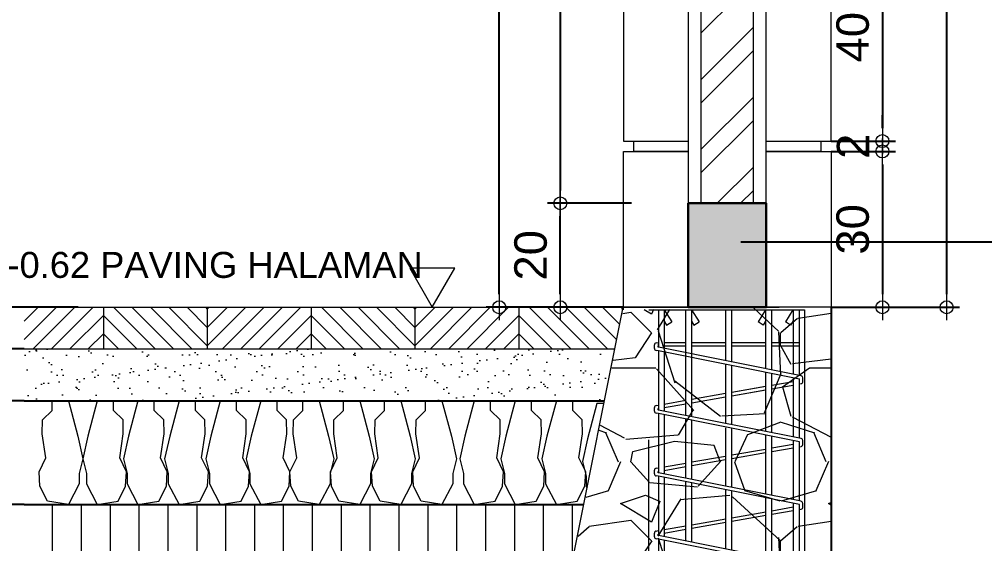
# Model space of a CAD drawing. Header units: millimetres. Extents: x -11 to 1625, y -267 to 180.
# Drawn here: x 830.99 to 838.42, y 27.94 to 31.98 of the extents above; entities that cross this region are included whole.
import ezdxf
from ezdxf import colors
from ezdxf.entities.mleader import LeaderData, LeaderLine
from ezdxf.math import Vec2, Vec3

# ---------------------------------------------------------------- set-up
doc = ezdxf.new("R2010")
doc.units = ezdxf.units.MM
doc.linetypes.add('DASHDOT', pattern=[1, 0.5, -0.25, 0, -0.25])
doc.linetypes.add('HIDDEN', pattern=[0.375, 0.25, -0.125])
for name, color, linetype, lineweight in [('ars', 11, 'Continuous', 5), ('ARSIR BETON', 47, 'Continuous', 5), ('ARSIR WARNA', 43, 'Continuous', 0), ('CONCRETE', 8, 'Continuous', 5), ('dinding', 5, 'Continuous', 15), ('KOLOM', 1, 'Continuous', 30), ('lan', 7, 'Continuous', 15), ('not', 7, 'Continuous', 20), ('PAGAR', 4, 'Continuous', 18), ('TEXT KETERANGAN', 7, 'Continuous', 9), ('u', 6, 'Continuous', 20)]:
    doc.layers.add(name, color=color, linetype=linetype, lineweight=lineweight)
doc.styles.add('ATTR', font='romans.shx', dxfattribs={"width": 0.8, "height": 1.735066})
doc.styles.add('S', font='SIMPLEX', dxfattribs={"width": 1.1})
doc.styles.get("Standard").update_dxf_attribs({"font": 'ARIALUNI.TTF'})
doc.dimstyles.new('SK-25', dxfattribs={"dimtxt": 0.25, "dimasz": 0.1, "dimexe": 0.1, "dimexo": 0, "dimgap": 0.1, "dimtad": 1, "dimdec": 0, "dimlfac": 25, "dimzin": 12, "dimdsep": 46, "dimtxsty": 'Standard', "dimblk": 'BULAT', "dimcen": 0.1, "dimclrd": 256, "dimadec": 0, "dimazin": 3, "dimtfac": 1, "dimtdec": 0, "dimtofl": 0, "dimtmove": 0, "dimatfit": 3, "dimldrblk": 'BULAT', "dimfxl": 0, "dimtolj": 1, "dimtzin": 0, "dimarcsym": 0})

# ---------------------------------------------------------------- blocks, each defined once
blk = doc.blocks.new('PEIL')
blk.add_lwpolyline([(-0.1875, 0.3248), (0.1875, 0.3248), (0, 0)], close=True)
at = {"style": 'S', "width": 1.1, "flags": 4}
blk.add_attdef('CAT', (0.2652, 0.0361), '', height=0.2, dxfattribs=at)
blk = doc.blocks.new('BULAT')
for p, q in [((0, -1), (0, 1)), ((-1, 0), (1, 0))]:
    blk.add_line(p, q)
blk.add_circle((0, 0), 0.5)
blk = doc.blocks.new('*D884')
at = {"layer": 'Defpoints', "color": 0}
for p in [(837.2398, 32.6412), (837.2398, 31.0412), (837.6346, 31.0412)]:
    blk.add_point(p, dxfattribs=at)
at = {"layer": 'u', "color": 0, "lineweight": -2}
for p, q in [((837.2398, 32.6412), (837.7346, 32.6412)), ((837.2398, 31.0412), (837.7346, 31.0412))]:
    blk.add_line(p, q, dxfattribs=at)
at = {"layer": 'u', "lineweight": -2}
blk.add_line((837.6346, 32.5412), (837.6346, 31.1412), dxfattribs=at)
at = {"layer": 'u', "lineweight": -2, "xscale": 0.1, "yscale": 0.1, "zscale": 0.1}
for p, rotation in [((837.6346, 32.6412), 90), ((837.6346, 31.0412), 270)]:
    blk.add_blockref('BULAT', p, dxfattribs=dict(at, rotation=rotation))
at = {"layer": 'u', "color": 0, "insert": (837.4069, 31.8412), "char_height": 0.25, "attachment_point": 5, "rotation": 90}
blk.add_mtext('\\A1;40', dxfattribs=at)
blk = doc.blocks.new('*D885')
at = {"layer": 'Defpoints', "color": 0}
for p in [(837.2398, 31.0412), (837.2398, 30.9612), (837.6346, 30.9612)]:
    blk.add_point(p, dxfattribs=at)
at = {"layer": 'u', "lineweight": -2}
for p, q in [((837.6346, 31.1412), (837.6346, 31.2412)), ((837.6346, 30.8612), (837.6346, 30.7612))]:
    blk.add_line(p, q, dxfattribs=at)
at = {"layer": 'u', "color": 0, "lineweight": -2}
for p, q in [((837.2398, 31.0412), (837.7346, 31.0412)), ((837.2398, 30.9612), (837.7346, 30.9612))]:
    blk.add_line(p, q, dxfattribs=at)
at = {"layer": 'u', "lineweight": -2, "xscale": 0.1, "yscale": 0.1, "zscale": 0.1}
for p, rotation in [((837.6346, 31.0412), 270), ((837.6346, 30.9612), 90)]:
    blk.add_blockref('BULAT', p, dxfattribs=dict(at, rotation=rotation))
at = {"layer": 'u', "color": 0, "insert": (837.409, 31.0012), "char_height": 0.25, "attachment_point": 5, "rotation": 90}
blk.add_mtext('\\A1;2', dxfattribs=at)
blk = doc.blocks.new('*D886')
at = {"layer": 'Defpoints', "color": 0}
for p in [(837.2398, 30.9612), (837.2398, 29.7612), (837.6346, 29.7612)]:
    blk.add_point(p, dxfattribs=at)
at = {"layer": 'u', "color": 0, "lineweight": -2}
for p, q in [((837.2398, 30.9612), (837.7346, 30.9612)), ((837.2398, 29.7612), (837.7346, 29.7612))]:
    blk.add_line(p, q, dxfattribs=at)
at = {"layer": 'u', "lineweight": -2}
blk.add_line((837.6346, 30.8612), (837.6346, 29.8612), dxfattribs=at)
at = {"layer": 'u', "lineweight": -2, "xscale": 0.1, "yscale": 0.1, "zscale": 0.1}
for p, rotation in [((837.6346, 30.9612), 90), ((837.6346, 29.7612), 270)]:
    blk.add_blockref('BULAT', p, dxfattribs=dict(at, rotation=rotation))
at = {"layer": 'u', "color": 0, "insert": (837.4069, 30.3612), "char_height": 0.25, "attachment_point": 5, "rotation": 90}
blk.add_mtext('\\A1;30', dxfattribs=at)
blk = doc.blocks.new('*D887')
at = {"layer": 'Defpoints', "color": 0}
for p in [(837.6346, 37.254), (837.6346, 29.7612), (838.1294, 29.7612)]:
    blk.add_point(p, dxfattribs=at)
at = {"layer": 'u', "color": 0, "lineweight": -2}
for p, q in [((837.6346, 37.254), (838.2294, 37.254)), ((837.6346, 29.7612), (838.2294, 29.7612))]:
    blk.add_line(p, q, dxfattribs=at)
at = {"layer": 'u', "lineweight": -2}
blk.add_line((838.1294, 37.154), (838.1294, 29.8612), dxfattribs=at)
at = {"layer": 'u', "lineweight": -2, "xscale": 0.1, "yscale": 0.1, "zscale": 0.1}
for p, rotation in [((838.1294, 37.254), 90), ((838.1294, 29.7612), 270)]:
    blk.add_blockref('BULAT', p, dxfattribs=dict(at, rotation=rotation))
at = {"layer": 'u', "color": 0, "insert": (837.9017, 33.5076), "char_height": 0.25, "attachment_point": 5, "rotation": 90}
blk.add_mtext('\\A1;187', dxfattribs=at)
blk = doc.blocks.new('*D872')
at = {"layer": 'Defpoints', "color": 0}
for p in [(835.1542, 30.5618), (835.7029, 30.5618), (835.5281, 29.7612)]:
    blk.add_point(p, dxfattribs=at)
at = {"layer": 'u', "color": 0, "lineweight": -2}
for p, q in [((835.7029, 30.5618), (835.0542, 30.5618)), ((835.5281, 29.7612), (835.0542, 29.7612))]:
    blk.add_line(p, q, dxfattribs=at)
at = {"layer": 'u', "lineweight": -2}
blk.add_line((835.1542, 29.8612), (835.1542, 30.4618), dxfattribs=at)
at = {"layer": 'u', "lineweight": -2, "xscale": 0.1, "yscale": 0.1, "zscale": 0.1}
for p, rotation in [((835.1542, 30.5618), 90), ((835.1542, 29.7612), 270)]:
    blk.add_blockref('BULAT', p, dxfattribs=dict(at, rotation=rotation))
at = {"layer": 'u', "color": 0, "insert": (834.9264, 30.1615), "char_height": 0.25, "attachment_point": 5, "rotation": 90}
blk.add_mtext('\\A1;20', dxfattribs=at)
blk = doc.blocks.new('*D874')
at = {"layer": 'Defpoints', "color": 0}
for p in [(835.6398, 35.1612), (835.1542, 30.5618), (835.6482, 30.5618)]:
    blk.add_point(p, dxfattribs=at)
at = {"layer": 'u', "color": 0, "lineweight": -2}
for p, q in [((835.6398, 35.1612), (835.0542, 35.1612)), ((835.6482, 30.5618), (835.0542, 30.5618))]:
    blk.add_line(p, q, dxfattribs=at)
at = {"layer": 'u', "lineweight": -2}
blk.add_line((835.1542, 35.0612), (835.1542, 30.6618), dxfattribs=at)
at = {"layer": 'u', "lineweight": -2, "xscale": 0.1, "yscale": 0.1, "zscale": 0.1}
for p, rotation in [((835.1542, 35.1612), 90), ((835.1542, 30.5618), 270)]:
    blk.add_blockref('BULAT', p, dxfattribs=dict(at, rotation=rotation))
at = {"layer": 'u', "color": 0, "insert": (834.9264, 32.8615), "char_height": 0.25, "attachment_point": 5, "rotation": 90}
blk.add_mtext('\\A1;115', dxfattribs=at)
blk = doc.blocks.new('*D888')
at = {"layer": 'Defpoints', "color": 0}
for p in [(831.4401, 29.7612), (829.7289, 23.7567), (831.4401, 23.7567)]:
    blk.add_point(p, dxfattribs=at)
at = {"layer": 'u', "color": 0, "lineweight": -2}
for p, q in [((831.4401, 29.7612), (829.6289, 29.7612)), ((831.4401, 23.7567), (829.6289, 23.7567))]:
    blk.add_line(p, q, dxfattribs=at)
at = {"layer": 'u', "lineweight": -2}
blk.add_line((829.7289, 29.6612), (829.7289, 23.8567), dxfattribs=at)
at = {"layer": 'u', "lineweight": -2, "xscale": 0.1, "yscale": 0.1, "zscale": 0.1}
for p, rotation in [((829.7289, 29.7612), 90), ((829.7289, 23.7567), 270)]:
    blk.add_blockref('BULAT', p, dxfattribs=dict(at, rotation=rotation))
at = {"layer": 'u', "color": 0, "insert": (829.5011, 26.7589), "char_height": 0.25, "attachment_point": 5, "rotation": 90}
blk.add_mtext('\\A1;150', dxfattribs=at)
blk = doc.blocks.new('*D890')
at = {"layer": 'Defpoints', "color": 0}
for p in [(834.6834, 35.7612), (835.6348, 35.7612), (835.6348, 29.7612)]:
    blk.add_point(p, dxfattribs=at)
at = {"layer": 'u', "color": 0, "lineweight": -2}
for p, q in [((835.6348, 35.7612), (834.5834, 35.7612)), ((835.6348, 29.7612), (834.5834, 29.7612))]:
    blk.add_line(p, q, dxfattribs=at)
at = {"layer": 'u', "lineweight": -2}
blk.add_line((834.6834, 29.8612), (834.6834, 35.6612), dxfattribs=at)
at = {"layer": 'u', "lineweight": -2, "xscale": 0.1, "yscale": 0.1, "zscale": 0.1}
for p, rotation in [((834.6834, 35.7612), 90), ((834.6834, 29.7612), 270)]:
    blk.add_blockref('BULAT', p, dxfattribs=dict(at, rotation=rotation))
at = {"layer": 'u', "color": 0, "insert": (834.4556, 32.7612), "char_height": 0.25, "attachment_point": 5, "rotation": 90}
blk.add_mtext('\\A1;150', dxfattribs=at)
blk = doc.blocks.new('*D1220')
at = {"layer": 'Defpoints', "color": 0}
for p in [(831.0247, 29.0412), (830.4278, 28.2412), (831.0247, 28.2412)]:
    blk.add_point(p, dxfattribs=at)
at = {"layer": 'u', "color": 0, "lineweight": -2}
for p, q in [((831.0247, 29.0412), (830.3278, 29.0412)), ((831.0247, 28.2412), (830.3278, 28.2412))]:
    blk.add_line(p, q, dxfattribs=at)
at = {"layer": 'u', "lineweight": -2}
blk.add_line((830.4278, 28.9412), (830.4278, 28.3412), dxfattribs=at)
at = {"layer": 'u', "lineweight": -2, "xscale": 0.1, "yscale": 0.1, "zscale": 0.1}
for p, rotation in [((830.4278, 29.0412), 90), ((830.4278, 28.2412), 270)]:
    blk.add_blockref('BULAT', p, dxfattribs=dict(at, rotation=rotation))
at = {"layer": 'u', "color": 0, "insert": (830.2001, 28.6412), "char_height": 0.25, "attachment_point": 5, "rotation": 90}
blk.add_mtext('\\A1;20', dxfattribs=at)
blk = doc.blocks.new('*D1221')
at = {"layer": 'Defpoints', "color": 0}
for p in [(830.4278, 29.4412), (831.0247, 29.4412), (831.0247, 29.0412)]:
    blk.add_point(p, dxfattribs=at)
at = {"layer": 'u', "lineweight": -2}
for p, q in [((830.4278, 29.5412), (830.4278, 29.6412)), ((830.4278, 28.9412), (830.4278, 28.8412))]:
    blk.add_line(p, q, dxfattribs=at)
at = {"layer": 'u', "color": 0, "lineweight": -2}
for p, q in [((831.0247, 29.4412), (830.3278, 29.4412)), ((831.0247, 29.0412), (830.3278, 29.0412))]:
    blk.add_line(p, q, dxfattribs=at)
at = {"layer": 'u', "lineweight": -2, "xscale": 0.1, "yscale": 0.1, "zscale": 0.1}
for p, rotation in [((830.4278, 29.4412), 270), ((830.4278, 29.0412), 90)]:
    blk.add_blockref('BULAT', p, dxfattribs=dict(at, rotation=rotation))
at = {"layer": 'u', "color": 0, "insert": (830.2001, 29.2412), "char_height": 0.25, "attachment_point": 5, "rotation": 90}
blk.add_mtext('\\A1;10', dxfattribs=at)
blk = doc.blocks.new('*D1222')
at = {"layer": 'Defpoints', "color": 0}
for p in [(831.0247, 29.7612), (830.4278, 29.4412), (831.0247, 29.4412)]:
    blk.add_point(p, dxfattribs=at)
at = {"layer": 'u', "lineweight": -2}
for p, q in [((830.4278, 29.8612), (830.4278, 29.9612)), ((830.4278, 29.3412), (830.4278, 29.2412))]:
    blk.add_line(p, q, dxfattribs=at)
at = {"layer": 'u', "color": 0, "lineweight": -2}
for p, q in [((831.0247, 29.7612), (830.3278, 29.7612)), ((831.0247, 29.4412), (830.3278, 29.4412))]:
    blk.add_line(p, q, dxfattribs=at)
at = {"layer": 'u', "lineweight": -2, "xscale": 0.1, "yscale": 0.1, "zscale": 0.1}
for p, rotation in [((830.4278, 29.7612), 270), ((830.4278, 29.4412), 90)]:
    blk.add_blockref('BULAT', p, dxfattribs=dict(at, rotation=rotation))
at = {"layer": 'u', "color": 0, "insert": (830.2001, 29.6012), "char_height": 0.25, "attachment_point": 5, "rotation": 90}
blk.add_mtext('\\A1;8', dxfattribs=at)
blk = doc.blocks.new('STRAUS2')
at = {"layer": 'ars'}
for p, q in [((-0.1315, 0), (-0.1315, -0.0719)), ((-0.1201, 0), (-0.1058, -0.0229)), ((-0.1201, 0), (-0.1201, -0.0742)), ((-0.0789, 0), (-0.0789, -0.1579)), ((-0.0675, 0), (-0.0532, -0.0229)), ((-0.0675, 0), (-0.0675, -0.1602)), ((-0.002, 0), (-0.002, -0.0978)), ((0.0095, 0), (0.0095, -0.1003)), ((0.075, 0), (0.0607, -0.0229)), ((0.075, 0), (0.075, -0.1132)), ((0.0864, 0), (0.0864, -0.1154)), ((0.1276, 0), (0.1133, -0.0229)), ((0.1281, 0), (0.1281, -0.1238)), ((0.1396, 0), (0.1396, -0.126)), ((-0.1201, -0.0216), (-0.1155, -0.029)), ((-0.1155, -0.029), (-0.1058, -0.0229)), ((-0.0675, -0.0216), (-0.0629, -0.029)), ((-0.0629, -0.029), (-0.0532, -0.0229)), ((0.0704, -0.029), (0.0607, -0.0229)), ((0.075, -0.0216), (0.0704, -0.029)), ((0.123, -0.029), (0.1133, -0.0229)), ((0.1281, -0.0207), (0.123, -0.029)), ((-0.1389, -0.0741), (-0.1389, -0.0671)), ((-0.1389, -0.0741), (-0.1389, -0.0671)), ((-0.1356, -0.0632), (-0.1315, -0.0625)), ((-0.1356, -0.0632), (-0.1315, -0.0625)), ((-0.1315, -0.0651), (-0.1321, -0.0652)), ((-0.1321, -0.0652), (-0.1321, -0.0678)), ((-0.1321, -0.0718), (-0.1321, -0.0693)), ((-0.1321, -0.0694), (-0.1315, -0.0693)), ((-0.1321, -0.0718), (-0.1321, -0.0693)), ((-0.1321, -0.0718), (-0.1321, -0.0693)), ((-0.1321, -0.0694), (-0.1315, -0.0693)), ((-0.1321, -0.0718), (-0.1321, -0.0693)), ((-0.1315, -0.0719), (-0.1321, -0.0718)), ((-0.1315, -0.0719), (-0.1321, -0.0718)), ((-0.1315, -0.0719), (-0.1321, -0.0718)), ((-0.1315, -0.0719), (-0.1321, -0.0718)), ((0.1438, -0.1269), (-0.1315, -0.0719)), ((0.1438, -0.1269), (-0.1315, -0.0719)), ((-0.1201, -0.0625), (-0.0789, -0.0625)), ((-0.1201, -0.0692), (-0.0789, -0.0692)), ((-0.0675, -0.0625), (-0.002, -0.0625)), ((-0.0675, -0.0692), (-0.002, -0.0692)), ((0.0095, -0.0625), (0.075, -0.0625)), ((0.0095, -0.0692), (0.075, -0.0692)), ((0.0864, -0.0625), (0.1396, -0.0625)), ((0.0864, -0.0692), (0.1407, -0.0692)), ((-0.1315, -0.0788), (-0.1356, -0.0781)), ((-0.1315, -0.0788), (-0.1356, -0.0781)), ((0.1401, -0.133), (-0.1315, -0.0788)), ((0.1401, -0.133), (-0.1315, -0.0788)), ((-0.1315, -0.0788), (-0.1315, -0.1927)), ((-0.1315, -0.0788), (-0.1315, -0.1927)), ((-0.1201, -0.0811), (-0.1201, -0.195)), ((-0.1201, -0.0811), (-0.1201, -0.195)), ((-0.0789, -0.0893), (-0.0789, -0.2032)), ((-0.0789, -0.0893), (-0.0789, -0.2032)), ((-0.0675, -0.0916), (-0.0675, -0.2055)), ((-0.0675, -0.0916), (-0.0675, -0.2055)), ((-0.002, -0.1046), (-0.002, -0.2186)), ((0.0095, -0.1069), (0.0095, -0.2211)), ((0.075, -0.12), (0.075, -0.2339)), ((0.0864, -0.1223), (0.0864, -0.2362)), ((0.01, -0.1584), (0.0756, -0.1469)), ((0.01, -0.1584), (0.075, -0.147)), ((0.087, -0.1449), (0.1281, -0.1377)), ((0.087, -0.1449), (0.1281, -0.1377)), ((0.087, -0.1517), (0.1281, -0.1445)), ((0.087, -0.1517), (0.1281, -0.1445)), ((0.1281, -0.1306), (0.1281, -0.2445)), ((0.1396, -0.1329), (0.1396, -0.2468)), ((0.1396, -0.1357), (0.1401, -0.1356)), ((0.1396, -0.1357), (0.1401, -0.1356)), ((0.1396, -0.1425), (0.1437, -0.1418)), ((0.1396, -0.1425), (0.1437, -0.1418)), ((0.1401, -0.1356), (0.1401, -0.133)), ((0.1401, -0.1356), (0.1401, -0.133)), ((0.147, -0.1379), (0.147, -0.1308)), ((0.147, -0.1379), (0.147, -0.1308)), ((-0.0669, -0.1719), (-0.002, -0.1605)), ((-0.0669, -0.1719), (-0.002, -0.1605)), ((0.01, -0.1653), (0.0756, -0.1537)), ((0.01, -0.1653), (0.075, -0.1538)), ((-0.1356, -0.184), (-0.1315, -0.1833)), ((-0.1356, -0.184), (-0.1315, -0.1833)), ((-0.1201, -0.1813), (-0.0784, -0.1739)), ((-0.1201, -0.1813), (-0.0784, -0.1739)), ((-0.1201, -0.1881), (-0.0784, -0.1808)), ((-0.1201, -0.1881), (-0.0784, -0.1808)), ((-0.0669, -0.1788), (-0.002, -0.1674)), ((-0.0669, -0.1788), (-0.002, -0.1674)), ((-0.1389, -0.1949), (-0.1389, -0.1879)), ((-0.1389, -0.1949), (-0.1389, -0.1879)), ((-0.1315, -0.1996), (-0.1356, -0.1988)), ((-0.1315, -0.1996), (-0.1356, -0.1988)), ((-0.1321, -0.1926), (-0.1321, -0.19)), ((-0.1321, -0.1926), (-0.1321, -0.19)), ((-0.1321, -0.1926), (-0.1321, -0.1901)), ((-0.1321, -0.1902), (-0.1315, -0.1901)), ((-0.1321, -0.1902), (-0.1315, -0.1901)), ((-0.1321, -0.1926), (-0.1321, -0.1901)), ((-0.1315, -0.1927), (-0.1321, -0.1926)), ((-0.1315, -0.1927), (-0.1321, -0.1926)), ((-0.1315, -0.1927), (-0.1321, -0.1926)), ((-0.1315, -0.1927), (-0.1321, -0.1926)), ((0.1438, -0.2477), (-0.1315, -0.1927)), ((0.1401, -0.2538), (-0.1315, -0.1996)), ((-0.1315, -0.1996), (-0.1315, -0.3135)), ((-0.1201, -0.2018), (-0.1201, -0.3158)), ((-0.0789, -0.2101), (-0.0789, -0.324)), ((-0.0675, -0.2123), (-0.0675, -0.3263)), ((-0.002, -0.2268), (-0.002, -0.3394)), ((0.0095, -0.2274), (0.0095, -0.3416)), ((0.075, -0.2408), (0.075, -0.3547)), ((0.0864, -0.2431), (0.0864, -0.357)), ((0.087, -0.2657), (0.1281, -0.2584)), ((0.1281, -0.2514), (0.1281, -0.3653)), ((0.1396, -0.2537), (0.1396, -0.3676)), ((0.1396, -0.2565), (0.1401, -0.2564)), ((0.1401, -0.2564), (0.1401, -0.2538)), ((0.147, -0.2586), (0.147, -0.2516)), ((0.01, -0.2792), (0.075, -0.2678)), ((0.01, -0.286), (0.075, -0.2746)), ((0.087, -0.2725), (0.1281, -0.2653)), ((0.1396, -0.2633), (0.1437, -0.2626)), ((-0.1201, -0.302), (-0.0784, -0.2947)), ((-0.0669, -0.2927), (-0.002, -0.2813)), ((-0.0669, -0.2996), (-0.002, -0.2881)), ((-0.1389, -0.3157), (-0.1389, -0.3087)), ((-0.1356, -0.3048), (-0.1315, -0.3041)), ((-0.1321, -0.3134), (-0.1321, -0.3108)), ((-0.1321, -0.3134), (-0.1321, -0.3108)), ((-0.1321, -0.311), (-0.1315, -0.3109)), ((-0.1315, -0.3135), (-0.1321, -0.3134)), ((-0.1315, -0.3135), (-0.1321, -0.3134)), ((0.1438, -0.3684), (-0.1315, -0.3135)), ((-0.1201, -0.3089), (-0.0784, -0.3016)), ((-0.1315, -0.3203), (-0.1356, -0.3196)), ((0.1401, -0.3746), (-0.1315, -0.3203)), ((-0.1315, -0.3203), (-0.1315, -0.4343)), ((-0.1201, -0.3226), (-0.1201, -0.4366)), ((-0.0789, -0.3308), (-0.0789, -0.4448)), ((-0.0675, -0.3331), (-0.0675, -0.4471)), ((-0.002, -0.3462), (-0.002, -0.4601)), ((0.0095, -0.3485), (0.0095, -0.4624)), ((0.075, -0.3616), (0.075, -0.4755)), ((0.0864, -0.3638), (0.0864, -0.4778)), ((0.01, -0.4), (0.0756, -0.3885)), ((0.087, -0.3865), (0.1281, -0.3792)), ((0.087, -0.3933), (0.1281, -0.3861)), ((0.1281, -0.3722), (0.1281, -0.4861)), ((0.1396, -0.3745), (0.1396, -0.4884)), ((0.1396, -0.3772), (0.1401, -0.3771)), ((0.1396, -0.3841), (0.1437, -0.3834)), ((0.1401, -0.3771), (0.1401, -0.3746)), ((0.147, -0.3794), (0.147, -0.3724)), ((-0.0669, -0.4135), (-0.0014, -0.402)), ((-0.0669, -0.4203), (-0.0014, -0.4088)), ((0.01, -0.4068), (0.0756, -0.3953)), ((-0.1356, -0.4256), (-0.1315, -0.4248)), ((-0.1201, -0.4228), (-0.0784, -0.4155)), ((-0.1201, -0.4297), (-0.0784, -0.4223)), ((-0.1389, -0.4365), (-0.1389, -0.4295)), ((-0.1315, -0.4411), (-0.1356, -0.4404)), ((-0.1321, -0.4342), (-0.1321, -0.4316)), ((-0.1321, -0.4342), (-0.1321, -0.4316)), ((-0.1321, -0.4318), (-0.1315, -0.4317)), ((-0.1315, -0.4343), (-0.1321, -0.4342)), ((-0.1315, -0.4343), (-0.1321, -0.4342)), ((0.1438, -0.4892), (-0.1315, -0.4343)), ((0.1401, -0.4953), (-0.1315, -0.4411)), ((-0.1315, -0.4411), (-0.1315, -0.5551)), ((-0.1201, -0.4434), (-0.1201, -0.5573))]:
    blk.add_line(p, q, dxfattribs=at)
at = {"layer": 'ars', "linetype": 'DASHDOT'}
blk.add_lwpolyline([(-0.15, -1.7748), (-0.15, 0), (0.15, 0), (0.15, -1.7748)], dxfattribs=at)
at = {"layer": 'ars'}
for centre, start, end in [((-0.1349, -0.0671), 99.9625, 180), ((-0.1349, -0.0671), 99.9625, 180), ((-0.1349, -0.0741), 180, 260.0375), ((-0.1349, -0.0741), 180, 260.0375), ((0.143, -0.1308), 0, 78.7118), ((0.143, -0.1308), 0, 78.7118), ((0.143, -0.1379), 279.9625, 0), ((0.143, -0.1379), 279.9625, 0), ((-0.1349, -0.1879), 99.9625, 180), ((-0.1349, -0.1879), 99.9625, 180), ((-0.1349, -0.1949), 180, 260.0375), ((-0.1349, -0.1949), 180, 260.0375), ((0.143, -0.2586), 279.9625, 0), ((0.143, -0.2516), 0, 78.7118), ((-0.1349, -0.3087), 99.9625, 180), ((-0.1349, -0.3157), 180, 260.0375), ((0.143, -0.3724), 0, 78.7118), ((0.143, -0.3794), 279.9625, 0), ((-0.1349, -0.4295), 99.9625, 180), ((-0.1349, -0.4365), 180, 260.0375)]:
    blk.add_arc(centre, 0.00399, start, end, dxfattribs=at)

msp = doc.modelspace()

# ---------------------------------------------------------------- hatches: boundary and pattern name
at = {"layer": 'ars'}
h = msp.add_hatch(dxfattribs=at)
h.set_pattern_fill('ANSI32', color=256, scale=0.04, angle=-90, style=0)
h.set_pattern_definition([(225, (836.6398, 29.7612), (-0.269408, 0.269408), []), (225, (836.6398, 29.5816), (-0.269408, 0.269408), [])])
h.paths.add_polyline_path([(836.2397988, 30.5618104), (836.6397988, 30.5618104), (836.6397988, 35.1607521), (836.2397988, 35.1607521)])
h = msp.add_hatch(dxfattribs=at)
h.set_pattern_fill('_USER', color=256, scale=0.1, angle=45, style=0, pattern_type=0)
h.set_pattern_definition([(45, (763.17116, -11.47062), (-0.07071068, 0.07071068), [])])
h.paths.add_polyline_path([(831.0246559, 29.7612057), (831.0246559, 29.4412056), (831.6348198, 29.4412056), (831.6348198, 29.7612057)])
h = msp.add_hatch(dxfattribs=at)
h.set_pattern_fill('_USER', color=256, scale=0.1, angle=45, style=0, pattern_type=0)
h.set_pattern_definition([(135, (900.09848, -11.47062), (0.07071068, 0.07071068), [])])
h.paths.add_polyline_path([(831.6348198, 29.4412056), (831.6348198, 29.7612057), (832.4348199, 29.7612057), (832.4348199, 29.4412056)])
h = msp.add_hatch(dxfattribs=at)
h.set_pattern_fill('_USER', color=256, scale=0.1, angle=45, style=0, pattern_type=0)
h.set_pattern_definition([(45, (764.77116, -11.47062), (-0.07071068, 0.07071068), [])])
h.paths.add_polyline_path([(833.2348199, 29.4412056), (833.2348199, 29.7612057), (832.4348199, 29.7612057), (832.4348199, 29.4412056)])
h = msp.add_hatch(dxfattribs=at)
h.set_pattern_fill('_USER', color=256, scale=0.1, angle=45, style=0, pattern_type=0)
h.set_pattern_definition([(135, (901.69848, -11.47062), (0.07071068, 0.07071068), [])])
h.paths.add_polyline_path([(833.2348199, 29.7612057), (834.0348199, 29.7612057), (834.0348199, 29.4412056), (833.2348199, 29.4412056)])
h = msp.add_hatch(dxfattribs=at)
h.set_pattern_fill('_USER', color=256, scale=0.1, angle=45, style=0, pattern_type=0)
h.set_pattern_definition([(45, (766.37116, -11.47062), (-0.07071068, 0.07071068), [])])
h.paths.add_polyline_path([(834.8348199, 29.7612057), (834.0348199, 29.7612057), (834.0348199, 29.4412056), (834.8348199, 29.4412056)])
h = msp.add_hatch(dxfattribs=at)
h.set_pattern_fill('_USER', color=256, scale=0.1, angle=45, style=0, pattern_type=0)
h.set_pattern_definition([(135, (903.29848, -11.47062), (0.07071068, 0.07071068), [])])
h.paths.add_polyline_path([(835.5749673, 29.4412056), (835.6348199, 29.7404688), (835.6348199, 29.7612057), (834.8348199, 29.7612057), (834.8348199, 29.4412056)])
h = msp.add_hatch(dxfattribs=at)
h.set_pattern_fill('AR-SAND', color=256, scale=0.004, style=0)
h.set_pattern_definition([(37.5, (-2417.65937, -458.78672), (-0.006400125, 0.195765295), [0, -0.154432, 0, -0.17272, 0, -0.1651]), (7.5, (-2417.65937, -458.78672), (0.179809313, 0.28673004), [0, -0.083312, 0, -0.139192, 0, -0.05334]), (327.5, (-2417.78433, -458.78672), (0.316396948, 0.000574874), [0, -0.0508, 0, -0.18288, 0, -0.23876]), (317.5, (-2417.78433, -458.78672), (0.30542258, 0.08917173), [0, -0.0254, 0, -0.119888, 0, -0.13716])])
h.paths.add_polyline_path([(835.4949673, 29.0412057), (835.5749673, 29.4412057), (831.0246559, 29.4412057), (831.0246559, 29.0412057)])
at = {"layer": 'ARSIR BETON'}
h = msp.add_hatch(dxfattribs=at)
h.set_pattern_fill('GRAVEL', color=256, scale=1.601209, style=0)
h.set_pattern_definition([(311.9872, (835.687, 25.35788), (12.8096725, -14.410887), [0.21542, -21.32665]), (355.0303, (835.83111, 25.19776), (-19.2145147, 1.6011955), [0.36967, -36.59712]), (47.4896, (836.19939, 25.16573), (-16.0120793, -17.6133175), [0.26066, -25.80514]), (272.7263, (836.82386, 24.76543), (-1.601203, 32.0241889), [0.336635, -33.326865]), (247.1663, (836.839874, 24.42918), (8.006063, 19.2145073), [0.3301, -32.67968]), (182.7263, (836.71178, 24.12495), (32.0241889, 1.601203), [0.336635, -33.326865]), (142.3058, (836.375524, 24.108936), (20.8157342, -16.01207883), [0.445183, -44.07305]), (107.7447, (836.02326, 24.38114), (-11.2084832, 35.2266012), [0.4203, -41.60954]), (58.5704, (835.89516, 24.781444), (12.8096885, 20.8157145), [0.337775, -33.439774]), (4.7636, (836.0713, 25.06966), (-17.613305, -1.601196), [0.38562, -18.89549]), (317.6026, (836.455584, 25.101686), (19.2145248, -17.61329094), [0.498693, -49.37069]), (41.186, (835.23866, 24.74942), (11.2084707, 9.6072522), [0.17021, -16.85088]), (8.5308, (835.36676, 24.861505), (-20.8157197, -3.2024315), [0.323824, -32.05863]), (315, (835.687, 24.9095), (0, -1.6012), [0.22644, -2.038]), (336.8014, (835.79909, 25.10169), (-8.006047, 3.202421), [0.12194, -12.0725]), (248.1986, (835.91117, 25.05365), (1.60121, 4.803629), [0.17246, -8.45032]), (149.036, (835.84712, 24.89353), (-4.803625, 3.202423), [0.2801, -9.05648]), (18.435, (835.60694, 25.03764), (-3.20242, -1.601207), [0.20254, -4.86093]), (163.6105, (836.83987, 25.05365), (-16.0120977, 4.8036166), [0.283734, -28.08977]), (109.6538, (836.56767, 25.13371), (6.40483, -17.613307), [0.23804, -23.56565]), (246.8014, (835.60694, 25.35788), (3.202421, 8.006047), [0.24389, -11.95056]), (196.3895, (835.51087, 25.13371), (16.0120977, 4.8036166), [0.283734, -28.08977]), (200.556, (836.83987, 24.0609), (8.00605, 3.2024124), [0.27361, -13.40713]), (245.225, (836.58368, 23.96483), (8.0060346, 17.613309), [0.22926, -22.69657]), (113.1986, (835.59093, 23.75667), (-3.202421, 8.006047), [0.24389, -11.95056]), (162.646, (835.49486, 23.98084), (20.8157257, -6.4048289), [0.26841, -26.57275]), (110.556, (836.37552, 23.75667), (3.2024124, -8.00605), [0.13681, -13.54393]), (78.69, (835.687, 23.75667), (1.601206, 6.404839), [0.08165, -8.08295]), (14.036, (835.703, 23.83673), (-4.80363, -1.601206), [0.3301, -6.27186]), (353.991, (836.02326, 23.91679), (-16.0120938, 1.6012083), [0.30591, -30.28515]), (236.31, (835.84712, 24.7494), (1.60121, 3.20242), [0.23093, -5.54231]), (186.8428, (835.71903, 24.557275), (-27.2205591, -3.20243165), [0.403175, -39.91425]), (119.0546, (835.31873, 24.50924), (6.4048377, -11.2084666), [0.16485, -16.3206]), (90, (835.2387, 24.6533), (1.6012, 1.6012), [0.09607, -1.50514]), (59.7436, (836.05528, 23.96483), (-6.4048295, -11.2084699), [0.22245, -22.02227]), (131.9872, (836.16737, 24.15697), (-12.8096725, 14.410887), [0.43084, -21.11123]), (180, (835.8791, 24.4772), (-1.6012, 1.6012), [0.4163, -1.1849]), (214.6952, (835.46283, 24.47721), (16.012085, 11.2084797), [0.25317, -25.06417]), (285.9454, (835.25468, 24.3331), (1.601209, -6.404838), [0.23314, -11.42384]), (332.354, (835.318725, 24.108936), (30.42297226, -16.01210654), [0.37959, -37.57954]), (4.5739, (835.65498, 23.932803), (20.81572335, 1.6012011), [0.40158, -39.756547])])
h.paths.add_polyline_path([(834.4380603, 23.7566703), (835.640083, 29.7401016), (837.2397988, 29.7612057), (837.2397988, 23.7566703)])
at = {"layer": 'ARSIR WARNA'}
h = msp.add_hatch(dxfattribs=at)
h.set_pattern_fill('LINE', color=15, scale=0.070053, angle=90, style=0)
h.set_pattern_definition([(90, (823.01437, 93.48557), (0.222418, 1e-17), [])])
h.paths.add_polyline_path([(834.4380603, 23.7566703), (833.6374555, 23.7566703), (833.6374555, 22.9560656), (833.1575574, 22.9560656), (832.7518127, 24.9966333), (831.0246559, 24.9966333), (831.0246559, 28.2412058), (835.3349673, 28.2412058)])
at = {"layer": 'CONCRETE'}
msp.add_hatch(color=256, dxfattribs=at).paths.add_polyline_path([(836.7397988, 30.5618104), (836.1397988, 30.5618104), (836.1397988, 29.7618104), (836.7397988, 29.7618104)])

# ---------------------------------------------------------------- linework, layer by layer
for points in [[(837.2397988, 29.7612057), (837.2397988, 24.4412057), (846.2245132, 24.4412057)], [(831.0246559, 29.0412057), (835.4949673, 29.0412057)], [(831.0246559, 28.2412058), (835.3349673, 28.2412058)]]:
    msp.add_lwpolyline(points)
at = {"layer": 'ARSIR WARNA'}
for points in [[(831.3650483, 29.0412057), (831.4373375, 28.7676813), (831.4760174, 28.5935781), (831.4476949, 28.4820848), (831.4476949, 28.4012057), (831.3650484, 28.2412056), (831.2043581, 28.268598), (831.1460491, 28.3834204), (831.1393845, 28.4949137), (831.1910317, 28.6014157), (831.1642992, 28.7872288), (831.1659632, 28.8953941), (831.2392682, 28.9669506), (831.2392682, 29.0412057), (831.3650484, 29.0412055)], [(831.5869864, 29.0412057), (831.5146972, 28.7676813), (831.4760174, 28.5935781), (831.5043399, 28.4820848), (831.5043399, 28.4012057), (831.5869864, 28.2412056), (831.7476767, 28.268598), (831.8059856, 28.3834204), (831.8126503, 28.4949137), (831.7610031, 28.6014157), (831.7877356, 28.7872288), (831.7860716, 28.8953941), (831.7127665, 28.9669506), (831.7127665, 29.0412057), (831.5869864, 29.0412055)], [(831.9012833, 29.0412057), (831.8289941, 28.7676813), (831.7903143, 28.5935781), (831.8186367, 28.4820848), (831.8186367, 28.4012057), (831.9012833, 28.2412056), (832.0619735, 28.268598), (832.1202825, 28.3834204), (832.1269471, 28.4949137), (832.0752999, 28.6014157), (832.1020325, 28.7872288), (832.1003685, 28.8953941), (832.0270634, 28.9669506), (832.0270634, 29.0412057), (831.9012833, 29.0412055)], [(832.2177799, 29.0412057), (832.1454907, 28.7676813), (832.1068108, 28.5935781), (832.1351333, 28.4820848), (832.1351333, 28.4012057), (832.2177798, 28.2412056), (832.3784701, 28.268598), (832.4367791, 28.3834204), (832.4434437, 28.4949137), (832.3917965, 28.6014157), (832.418529, 28.7872288), (832.416865, 28.8953941), (832.34356, 28.9669506), (832.34356, 29.0412057), (832.2177798, 29.0412055)], [(832.5342764, 29.0412057), (832.4619872, 28.7676813), (832.4233074, 28.5935781), (832.4516299, 28.4820848), (832.4516299, 28.4012057), (832.5342764, 28.2412056), (832.6949667, 28.268598), (832.7532757, 28.3834204), (832.7599403, 28.4949137), (832.7082931, 28.6014157), (832.7350256, 28.7872288), (832.7333616, 28.8953941), (832.6600565, 28.9669506), (832.6600565, 29.0412057), (832.5342764, 29.0412055)], [(832.8463565, 29.0412057), (832.7740673, 28.7676813), (832.7353875, 28.5935781), (832.76371, 28.4820848), (832.76371, 28.4012057), (832.8463565, 28.2412056), (833.0070468, 28.268598), (833.0653557, 28.3834204), (833.0720204, 28.4949137), (833.0203731, 28.6014157), (833.0471057, 28.7872288), (833.0454417, 28.8953941), (832.9721366, 28.9669506), (832.9721366, 29.0412057), (832.8463565, 29.0412055)], [(833.2976842, 29.0412057), (833.3699734, 28.7676813), (833.4086532, 28.5935781), (833.3803308, 28.4820848), (833.3803308, 28.4012057), (833.2976842, 28.2412056), (833.1369939, 28.268598), (833.078685, 28.3834204), (833.0720204, 28.4949137), (833.1236676, 28.6014157), (833.096935, 28.7872288), (833.098599, 28.8953941), (833.1719041, 28.9669506), (833.1719041, 29.0412057), (833.2976842, 29.0412055)], [(833.6097643, 29.0412057), (833.6820535, 28.7676813), (833.7207333, 28.5935781), (833.6924108, 28.4820848), (833.6924108, 28.4012057), (833.6097643, 28.2412056), (833.449074, 28.268598), (833.3907651, 28.3834204), (833.3841004, 28.4949137), (833.4357476, 28.6014157), (833.4090151, 28.7872288), (833.4106791, 28.8953941), (833.4839842, 28.9669506), (833.4839842, 29.0412057), (833.6097643, 29.0412055)], [(833.9262608, 29.0412057), (833.99855, 28.7676813), (834.0372299, 28.5935781), (834.0089074, 28.4820848), (834.0089074, 28.4012057), (833.9262609, 28.2412056), (833.7655706, 28.268598), (833.7072616, 28.3834204), (833.700597, 28.4949137), (833.7522442, 28.6014157), (833.7255117, 28.7872288), (833.7271757, 28.8953941), (833.8004808, 28.9669506), (833.8004808, 29.0412057), (833.9262609, 29.0412055)], [(834.2427574, 29.0412057), (834.3150466, 28.7676813), (834.3537265, 28.5935781), (834.325404, 28.4820848), (834.325404, 28.4012057), (834.2427574, 28.2412056), (834.0820672, 28.268598), (834.0237582, 28.3834204), (834.0170936, 28.4949137), (834.0687408, 28.6014157), (834.0420082, 28.7872288), (834.0436723, 28.8953941), (834.1169773, 28.9669506), (834.1169773, 29.0412057), (834.2427574, 29.0412055)], [(834.4906616, 29.0412057), (834.4183724, 28.7676813), (834.3796925, 28.5935781), (834.408015, 28.4820848), (834.408015, 28.4012057), (834.4906615, 28.2412056), (834.6513518, 28.268598), (834.7096608, 28.3834204), (834.7163254, 28.4949137), (834.6646782, 28.6014157), (834.6914107, 28.7872288), (834.6897467, 28.8953941), (834.6164417, 28.9669506), (834.6164417, 29.0412057), (834.4906615, 29.0412055)], [(834.8071581, 29.0412057), (834.7348689, 28.7676813), (834.6961891, 28.5935781), (834.7245116, 28.4820848), (834.7245116, 28.4012057), (834.8071581, 28.2412056), (834.9678484, 28.268598), (835.0261574, 28.3834204), (835.032822, 28.4949137), (834.9811748, 28.6014157), (835.0079073, 28.7872288), (835.0062433, 28.8953941), (834.9329382, 28.9669506), (834.9329382, 29.0412057), (834.8071581, 29.0412055)], [(835.1236547, 29.0412057), (835.0513655, 28.7676813), (835.0126857, 28.5935781), (835.0410081, 28.4820848), (835.0410081, 28.4012057), (835.1236547, 28.2412056), (835.284345, 28.268598), (835.3426539, 28.3834204), (835.3493185, 28.4949137), (835.2976713, 28.6014157), (835.3244039, 28.7872288), (835.3227399, 28.8953941), (835.2494348, 28.9669506), (835.2494348, 29.0412057), (835.1236547, 29.0412055)], [(835.4357348, 29.0204688), (835.3634456, 28.7469445), (835.3247657, 28.5728412), (835.3530882, 28.4613479), (835.3530882, 28.3804689), (835.3601036, 28.3668873)], [(835.4908199, 29.0204687), (835.4357347, 29.0204687)]]:
    msp.add_lwpolyline(points, dxfattribs=at)
at = {"layer": 'dinding'}
for p, q in [((834.4380603, 23.7566703), (835.6389673, 29.7612057)), ((835.6389673, 29.7612057), (836.8398744, 29.7612057)), ((835.9391941, 29.7612057), (835.6389673, 29.7612057)), ((837.2397988, 29.7612057), (837.2397988, 22.5557633))]:
    msp.add_line(p, q, dxfattribs=at)
for points in [[(836.1393453, 30.5618104), (836.7397988, 30.5618104), (836.7397988, 35.1612057), (836.1393453, 35.1607521)], [(835.7197988, 31.0412057), (836.1397988, 31.0412057), (836.1397988, 30.9612057), (835.7197988, 30.9612057)], [(836.7397988, 31.0412057), (837.1597988, 31.0412057), (837.1597988, 30.9612057), (836.7397988, 30.9612057)], [(836.1397988, 29.7612057), (835.6397988, 29.7612057), (835.6397988, 30.9612057), (836.1397988, 30.9612057)], [(836.7397988, 30.9612057), (837.2397988, 30.9612057), (837.2397988, 29.7612057), (836.7397988, 29.7612057)]]:
    msp.add_lwpolyline(points, close=True, dxfattribs=at)
for points in [[(836.1393453, 32.6412057), (835.6397988, 32.6412057), (835.6397988, 31.0412057), (836.1393453, 31.0412057)], [(836.7397988, 31.0412057), (837.2397988, 31.0412057), (837.2397988, 32.6412057), (836.7397988, 32.6412057)], [(831.0246559, 29.7612057), (835.6348199, 29.7612057), (835.6348199, 29.7404688)], [(831.0246559, 29.4412057), (835.5749673, 29.4412057)]]:
    msp.add_lwpolyline(points, dxfattribs=at)
at = {"layer": 'KOLOM', "linetype": 'HIDDEN'}
msp.add_line((835.6348199, 29.7612057), (835.6348199, 29.7404688), dxfattribs=at)
at = {"layer": 'KOLOM'}
for points in [[(836.7397988, 29.7612057), (836.1393453, 29.7612057), (836.1393453, 30.5618104), (836.7397988, 30.5618104)], [(836.1397988, 29.7618104), (836.7397988, 29.7618104), (836.7397988, 30.5618104), (836.1397988, 30.5618104)]]:
    msp.add_lwpolyline(points, close=True, dxfattribs=at)
at = {"layer": 'lan'}
for p, q in [((831.6348198, 29.7612057), (831.6348198, 29.4412056)), ((832.4348199, 29.7612057), (832.4348199, 29.4412056)), ((833.2348199, 29.7612057), (833.2348199, 29.4412056)), ((834.0348199, 29.7612057), (834.0348199, 29.4412056)), ((834.8348199, 29.7612057), (834.8348199, 29.4412056))]:
    msp.add_line(p, q, dxfattribs=at)
at = {"layer": 'PAGAR'}
msp.add_lwpolyline([(836.6397988, 30.5618104), (836.2397988, 30.5618104), (836.2397988, 35.1607521), (836.6397988, 35.1607521)], close=True, dxfattribs=at)

# ---------------------------------------------------------------- block references
at = {"xscale": 4, "yscale": 4, "zscale": 4}
msp.add_blockref('STRAUS2', (836.4349711, 29.7404688), dxfattribs=at)
at = {"layer": 'not'}
ref = msp.add_blockref('PEIL', (834.1682901, 29.7612057), dxfattribs=dict(at, xscale=-0.9237604307036236, yscale=0.9237604307033962, zscale=0.9237604307034012))
ref.add_attrib('CAT', '-0.62 PAVING HALAMAN', (830.896196, 29.9875117), dxfattribs={"layer": '0', "height": 0.2, "flags": 4})

# ---------------------------------------------------------------- dimensions: what is measured, and where the dimension line sits
at = {"layer": 'u'}
for base, p1, p2, picture, middle in [((838.1294092, 29.7612057), (837.634604, 37.2540244), (837.634604, 29.7612057), '*D887', (837.9016807, 33.507615)), ((834.6833729, 35.7612057), (835.6348199, 29.7612057), (835.6348199, 35.7612057), '*D890', (834.4556444, 32.7612057)), ((835.1541719, 30.5618104), (835.6397988, 35.1612057), (835.6481775, 30.5618104), '*D874', (834.9264434, 32.861508)), ((837.634604, 31.0412057), (837.2397988, 32.6412057), (837.2397988, 31.0412057), '*D884', (837.4068755, 31.8412057)), ((837.634604, 29.7612057), (837.2397988, 30.9612057), (837.2397988, 29.7612057), '*D886', (837.4068755, 30.3612057)), ((835.1541719, 30.5618104), (835.5280586, 29.7612057), (835.7029362, 30.5618104), '*D872', (834.9264434, 30.161508)), ((829.7288584, 23.7566703), (831.4401408, 29.7612057), (831.4401408, 23.7566703), '*D888', (829.5011299, 26.758938))]:
    dim = msp.add_linear_dim(base=base, p1=p1, p2=p2, angle=90, dimstyle='SK-25', dxfattribs=at)
    dim.commit()
    dim.dimension.update_dxf_attribs({"geometry": picture, "text_midpoint": middle})
dim = msp.add_linear_dim(base=(837.634604, 30.9612057), p1=(837.2397988, 31.0412057), p2=(837.2397988, 30.9612057), angle=90, dimstyle='SK-25', dxfattribs=at)
dim.commit()
dim.dimension.update_dxf_attribs({"geometry": '*D885', "text_midpoint": (837.634604, 31.0012057), "dimtype": 160})
for base, p1, p2, picture, middle in [((830.4278435, 29.4412057), (831.0246559, 29.7612057), (831.0246559, 29.4412057), '*D1222', (830.4278435, 29.6012057)), ((830.4278435, 29.4412056), (831.0246559, 29.0412057), (831.0246559, 29.4412056), '*D1221', (830.4278435, 29.2412057))]:
    dim = msp.add_linear_dim(base=base, p1=p1, p2=p2, angle=90, dimstyle='SK-25', override={"dimlfac": 25}, dxfattribs=at)
    dim.commit()
    dim.dimension.update_dxf_attribs({"geometry": picture, "text_midpoint": middle, "dimtype": 160})
dim = msp.add_linear_dim(base=(830.4278435, 28.2412058), p1=(831.0246559, 29.0412057), p2=(831.0246559, 28.2412058), angle=90, dimstyle='SK-25', override={"dimlfac": 25}, dxfattribs=at)
dim.commit()
dim.dimension.update_dxf_attribs({"geometry": '*D1220', "text_midpoint": (830.200115, 28.6412057)})

# ---------------------------------------------------------------- leaders
at = {"layer": 'TEXT KETERANGAN'}
ml = msp.add_multileader_mtext('Standard', dxfattribs=at)
ml.set_content('{\\C90;SLOOF 15/20}', color=256, style='ATTR')
ml.set_leader_properties()
ml.build(insert=Vec2(0, 0))
ml.multileader.update_dxf_attribs({"text_left_attachment_type": 2, "text_right_attachment_type": 2, "dogleg_length": 2.367, "arrow_head_size": 0.2637542})
ctx = ml.context
ctx.base_point, ctx.char_height, ctx.arrow_head_size, ctx.landing_gap_size, ctx.plane_origin = Vec3(839.4300645, 30.2650795), 0.3, 0.2637542, 0.1318771, Vec3(840.6602713, 29.3609451)
ctx.left_attachment, ctx.right_attachment = 2, 2
notes = []
notes.append((ctx, [(0, (1, 1, 0), (838.4346037, 30.2650795), (1, 0), 0.9954608, [(0, [(836.2805379, 30.2650795)], 0, [])])]))
ctx.mtext.insert, ctx.mtext.flow_direction = Vec3(839.5619416, 30.493651), 5
for ctx, leaders in notes:
    for number, flags, end, landing, length, lines in leaders:
        leader = LeaderData()
        leader.index, (leader.has_last_leader_line, leader.has_dogleg_vector, leader.attachment_direction) = number, flags
        leader.last_leader_point, leader.dogleg_vector, leader.dogleg_length = Vec3(end), Vec3(landing), length
        for number, points, colour, breaks in lines:
            line = LeaderLine()
            line.index, line.vertices, line.color, line.breaks = number, Vec3.list(points), colors.encode_raw_color(colour), breaks
            leader.lines.append(line)
        ctx.leaders.append(leader)

doc.saveas('drawing.dxf')
